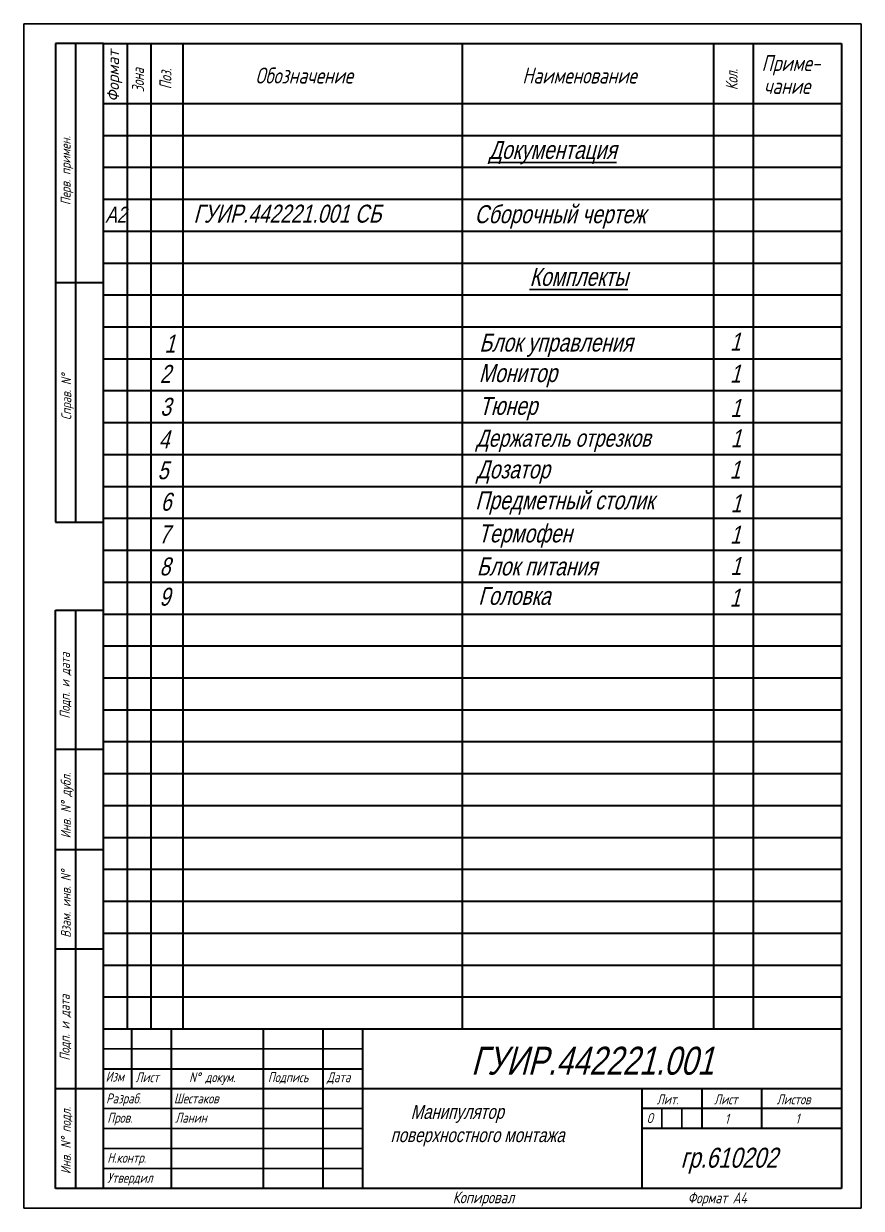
# Model space of a CAD drawing. Extents: x 981 to 3033, y 74 to 913.
# Drawn here: x 2058.5 to 2268.5, y 599.7 to 896.7 of the extents above; entities that cross this region are included whole.
import ezdxf
from ezdxf.enums import TextEntityAlignment as Align

# ---------------------------------------------------------------- set-up
doc = ezdxf.new("R2010")
doc.units = 0
doc.header["$MEASUREMENT"] = 0
doc.layers.get('0').update_dxf_attribs({"linetype": 'CONTINUOUS'})
doc.layers.add('текст', color=7, linetype='CONTINUOUS', lineweight=30)
doc.layers.add('Толстые', color=7, linetype='CONTINUOUS', lineweight=30)
doc.layers.add('Тонкие', color=7, linetype='CONTINUOUS')
doc.styles.add('ESKD', font='standarteskd.shx', dxfattribs={"width": 0.8, "oblique": 15})
doc.styles.add('стиль1', font='romans.shx', dxfattribs={"width": 0.75, "oblique": 15, "height": 3.5})

msp = doc.modelspace()

# ---------------------------------------------------------------- linework, layer by layer
at = {"layer": 'Толстые'}
for p, q in [((2066.4869, 891.65143), (2066.4869, 771.65143)), ((2078.4869, 891.65143), (2066.4869, 891.65143)), ((2071.4869, 891.65143), (2071.4869, 771.65143)), ((2078.4869, 604.65143), (2078.4869, 891.65143)), ((2078.4869, 891.65143), (2263.4869, 891.65143)), ((2084.4869, 644.65143), (2084.4869, 891.65143)), ((2090.4869, 644.65143), (2090.4869, 891.65143)), ((2098.4869, 644.65143), (2098.4869, 891.65143)), ((2168.4869, 644.65143), (2168.4869, 891.65143)), ((2231.4869, 644.65143), (2231.4869, 891.65143)), ((2241.4869, 644.65143), (2241.4869, 891.65143)), ((2263.4869, 891.65143), (2263.4869, 604.65143)), ((2078.4869, 876.65143), (2263.4869, 876.65143)), ((2078.4869, 868.65143), (2263.4869, 868.65143)), ((2078.4869, 860.65143), (2263.4869, 860.65143)), ((2078.4869, 852.65143), (2263.4869, 852.65143)), ((2078.4869, 844.65143), (2263.4869, 844.65143)), ((2078.4869, 836.65143), (2263.4869, 836.65143)), ((2078.4869, 831.65143), (2066.4869, 831.65143)), ((2078.4869, 828.65143), (2263.4869, 828.65143)), ((2078.4869, 820.65143), (2263.4869, 820.65143)), ((2078.4869, 812.65143), (2263.4869, 812.65143)), ((2078.4869, 804.65143), (2263.4869, 804.65143)), ((2078.4869, 796.65143), (2263.4869, 796.65143)), ((2078.4869, 788.65143), (2263.4869, 788.65143)), ((2078.4869, 780.65143), (2263.4869, 780.65143)), ((2078.4869, 772.65143), (2263.4869, 772.65143)), ((2066.4869, 771.65143), (2078.4869, 771.65143)), ((2078.4869, 764.65143), (2263.4869, 764.65143)), ((2078.4869, 756.65143), (2263.4869, 756.65143)), ((2066.4869, 749.65143), (2078.4869, 749.65143)), ((2066.4869, 604.65143), (2066.4869, 749.65143)), ((2071.4869, 749.65143), (2071.4869, 604.65143)), ((2078.4869, 748.65143), (2263.4869, 748.65143)), ((2078.4869, 740.65143), (2263.4869, 740.65143)), ((2078.4869, 732.65143), (2263.4869, 732.65143)), ((2078.4869, 724.65143), (2263.4869, 724.65143)), ((2078.4869, 716.65143), (2263.4869, 716.65143)), ((2078.4869, 714.65143), (2066.4869, 714.65143)), ((2078.4869, 708.65143), (2263.4869, 708.65143)), ((2078.4869, 700.65143), (2263.4869, 700.65143)), ((2078.4869, 692.65143), (2263.4869, 692.65143)), ((2066.4869, 689.65143), (2078.4869, 689.65143)), ((2078.4869, 684.65143), (2263.4869, 684.65143)), ((2078.4869, 676.65143), (2263.4869, 676.65143)), ((2078.4869, 668.65143), (2263.4869, 668.65143)), ((2078.4869, 664.65143), (2066.4869, 664.65143)), ((2078.4869, 660.65143), (2263.4869, 660.65143)), ((2078.4869, 652.65143), (2263.4869, 652.65143)), ((2078.4869, 644.65143), (2263.4869, 644.65143)), ((2078.4869, 644.65143), (2263.4869, 644.65143)), ((2085.4869, 644.65143), (2085.4869, 629.65143)), ((2095.4869, 644.65143), (2095.4869, 604.65143)), ((2118.4869, 644.65143), (2118.4869, 604.65143)), ((2133.4869, 644.65143), (2133.4869, 604.65143)), ((2143.4869, 604.65143), (2143.4869, 644.65143)), ((2078.4869, 634.65143), (2143.4869, 634.65143)), ((2066.4869, 629.65143), (2263.4869, 629.65143)), ((2213.4869, 629.65143), (2213.4869, 604.65143)), ((2228.4869, 629.65143), (2228.4869, 619.65143)), ((2243.4869, 629.65143), (2243.4869, 619.65143)), ((2263.4869, 624.65143), (2213.4869, 624.65143)), ((2263.4869, 619.65143), (2213.4869, 619.65143)), ((2263.4869, 604.65143), (2066.4869, 604.65143))]:
    msp.add_line(p, q, dxfattribs=at)
at = {"layer": 'Тонкие'}
for p, q in [((2058.4869, 599.65143), (2058.4869, 896.65143)), ((2058.4869, 896.65143), (2268.4869, 896.65143)), ((2268.4869, 896.65143), (2268.4869, 599.65143)), ((2143.4869, 639.65143), (2078.4869, 639.65143)), ((2078.4869, 624.65143), (2143.4869, 624.65143)), ((2218.4869, 624.65143), (2218.4869, 619.65143)), ((2223.4869, 624.65143), (2223.4869, 619.65143)), ((2143.4869, 619.65143), (2078.4869, 619.65143)), ((2078.4869, 614.65143), (2143.4869, 614.65143)), ((2143.4869, 609.65143), (2078.4869, 609.65143)), ((2268.4869, 599.65143), (2058.4869, 599.65143))]:
    msp.add_line(p, q, dxfattribs=at)

# ---------------------------------------------------------------- texts
at = {"attachment_point": 1, "style": 'ESKD'}
for s, width, insert, char_height in [('{\\LДокументация}', 57.5242003, (2175.09357, 867.2563), 4.5), ('A2', 6.1617921, (2078.94771, 850.76256), 4), ('ГУИР.442221.001 СБ', 65.8191618, (2101.06313, 851.27214), 4.5), (' Сборочный чертеж', 56.9484502, (2170.18157, 851.13908), 4.5), ('{\\LКомплекты}', 57.5242003, (2185.32796, 835.42488), 4.5), ('1', 6.1617921, (2093.80369, 818.69829), 4.5), ('Блок управления', 56.9484502, (2172.72936, 818.96232), 4.5), ('1', 6.1617921, (2235.56172, 819.15388), 4.5), ('2', 6.1617921, (2092.6417, 811.08532), 4.5), ('Монитор', 56.9484502, (2172.58599, 811.3016), 4.5), ('1', 6.1617921, (2235.56172, 811.15388), 4.5), ('3', 6.1617921, (2092.72454, 802.86941), 4.5), ('Тюнер', 56.9484502, (2172.66883, 803.08569), 4.5), ('1', 6.1617921, (2235.65828, 802.56046), 4.5), ('4', 6.1617921, (2092.3367, 794.67795), 4.5), ('Держатель отрезков', 61.664309, (2171.89947, 794.89423), 4.3), ('1', 6.1617921, (2235.74884, 794.93843), 4.5), ('Дозатор', 56.9484502, (2172.00957, 787.15589), 4.5), ('1', 6.1617921, (2235.48686, 787.05394), 4.5), ('5', 6.1617921, (2092.06528, 786.93961), 4.5), ('6', 6.1617921, (2092.82685, 779.04982), 4.5), ('Предметный столик', 59.6259751, (2171.70013, 779.39988), 4.5), ('1', 6.1617921, (2235.75218, 778.65847), 4.5), ('7', 6.1617921, (2092.41819, 770.88824), 4.5), ('Термофен', 56.9484502, (2172.36249, 771.10452), 4.5), ('1', 6.1617921, (2235.57539, 770.79733), 4.5), ('8', 6.1617921, (2092.56323, 762.82261), 4.5), ('Блок питания', 56.9484502, (2172.07796, 762.82427), 4.5), ('1', 6.1617921, (2235.66378, 762.9362), 4.5), ('9', 6.1617921, (2092.50712, 755.23276), 4.5), ('Головка', 56.9484502, (2172.45142, 755.44904), 4.5), ('1', 6.1617921, (2235.487, 754.98673), 4.5)]:
    msp.add_mtext_dynamic_manual_height_columns(s, width=width, gutter_width=50, heights=[0], dxfattribs=dict(at, insert=insert, char_height=char_height))
at = {"color": 0, "insert": (2201.06419, 636.60324), "char_height": 7, "width": 120, "attachment_point": 5, "style": 'ESKD'}
msp.add_mtext('ГУИР.{\\C256;442221.001}', dxfattribs=at)
at = {"color": 0, "lineweight": 20, "char_height": 5, "attachment_point": 1, "style": 'ESKD'}
for s, insert, width in [('  {\\H0.7x;  Манипулятор \\Pповерхностного монтажа }', (2150.45697, 625.5828), 71.3016524), ('гр.610202{\\H0.7x; }', (2223.1942, 614.83824), 105.9279495)]:
    msp.add_mtext(s, dxfattribs=dict(at, insert=insert, width=width))
at = {"layer": 'текст', "style": 'стиль1', "oblique": 15, "width": 0.684211}
msp.add_text('Формат', height=3, rotation=90, dxfattribs=at).set_placement((2082.39275, 877.06156), (2082.39275, 890.06156), align=Align.FIT)
at = {"layer": 'текст', "style": 'стиль1', "oblique": 15, "width": 0.75}
for s, height, p in [('Приме-', 4, (2243.4869, 884.77771)), ('Обозначение', 4, (2116.57526, 881.65143)), ('Наименование', 4, (2183.4869, 881.65143)), ('чание', 4, (2244.03325, 879.03368)), ('Изм', 2.5, (2079.03202, 631.41911)), ('Лист', 2.5, (2086.50779, 631.2688)), ('N%%d докум. ', 2.5, (2099.96375, 631.2688)), ('Подпись', 2.5, (2119.70687, 631.2688)), ('Дата', 2.5, (2134.49507, 631.2688)), ('Разраб.', 2.5, (2079.14819, 625.93483)), ('Шестаков', 2.5, (2096.14819, 625.93483)), ('Лит.', 2.5, (2217.20486, 625.71662)), ('Лист   ', 2.5, (2231.57936, 625.71662)), ('Листов', 2.5, (2247.26748, 625.71662)), ('Пров.', 2.5, (2079.44909, 621.10272)), ('Ланин', 2.5, (2096.44909, 621.10272)), ('О   ', 2.5, (2214.71028, 621.02261)), ('1   ', 2.5, (2234.29119, 620.84784)), ('1', 2.5, (2251.98001, 620.89154)), ('Н.контр.', 2.5, (2079.44909, 611.06337)), ('Утвердил', 2.5, (2079.44909, 606.04376)), ('Копировал', 3, (2166.02243, 600.90143)), ('Формат А4', 2.75, (2224.951, 600.90143))]:
    msp.add_text(s, height=height, dxfattribs=at).set_placement(p)
at = {"layer": 'текст', "style": 'стиль1', "oblique": 15}
for s, height, width, p in [('Зона', 3, 0.684211, (2088.6502, 879.45481)), ('Поз.', 3, 0.684211, (2095.55366, 880.21322)), ('Кол.', 3, 0.684211, (2237.4873, 880.00418)), ('Перв. примен.', 2.5, 0.75, (2070.23981, 851.16394)), ('Справ. N%%d', 2.5, 0.75, (2070.39488, 797.27885)), ('Подп. и дата', 2.5, 0.75, (2070.06066, 722.42182)), ('Инв. N%%d дубл.', 2.5, 0.75, (2070.30529, 692.39692)), ('Взам. инв. N%%d', 2.5, 0.75, (2070.30529, 667.46966)), ('Подп. и дата', 2.5, 0.75, (2070.01043, 636.68508)), ('Инв. N%%d подл.', 2.5, 0.75, (2070.30529, 608.21887))]:
    msp.add_text(s, height=height, rotation=90, dxfattribs=dict(at, width=width)).set_placement(p)

doc.saveas('drawing.dxf')
